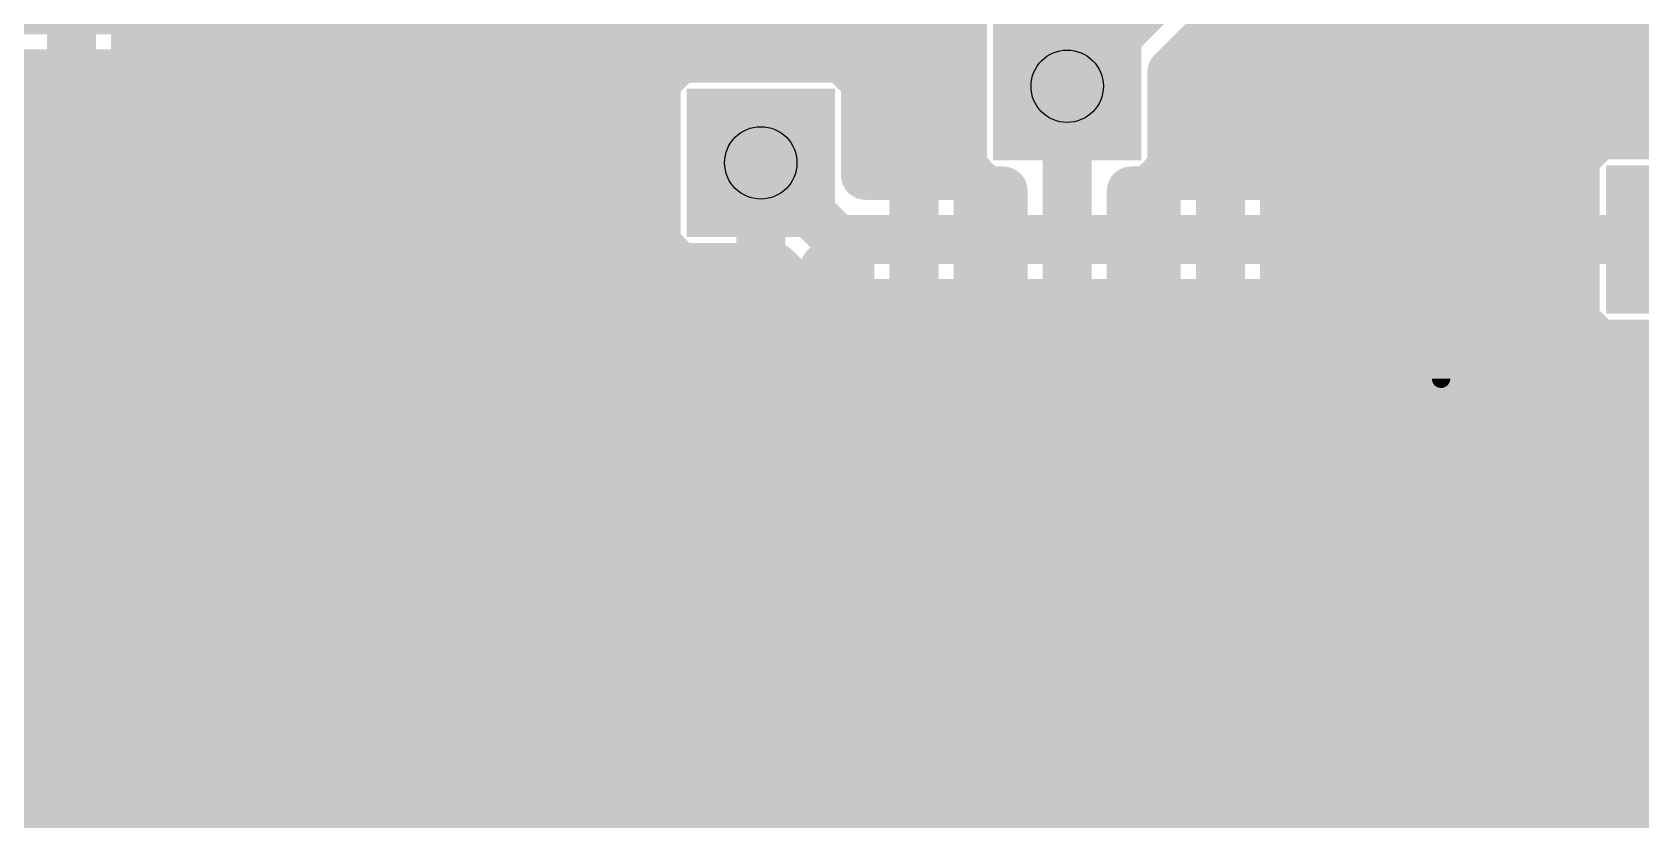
# Model space of a CAD drawing. Extents: x -4.6 to 54.3, y -4.7 to 51.3.
# Drawn here: x 6.03 to 19.36, y 8.52 to 15.05 of the extents above; entities that cross this region are included whole.
import ezdxf

# ---------------------------------------------------------------- set-up
doc = ezdxf.new("R2010")
doc.units = 0
for name, color, linetype in [('1', 22, 'CONTINUOUS'), ('16', 175, 'CONTINUOUS'), ('18', 82, 'CONTINUOUS'), ('21', 253, 'CONTINUOUS'), ('30', 253, 'CONTINUOUS'), ('31', 253, 'CONTINUOUS'), ('43', 82, 'CONTINUOUS'), ('44', 253, 'CONTINUOUS')]:
    doc.layers.add(name, color=color, linetype=linetype)

# ---------------------------------------------------------------- blocks, each defined once
blk = doc.blocks.new('RECT')
blk.add_solid([(-0.5, -0.5), (0.5, -0.5), (-0.5, 0.5), (0.5, 0.5)])
blk = doc.blocks.new('SQUAREV')
blk.add_solid([(-0.5, -0.5), (0.5, -0.5), (-0.5, 0.5), (0.5, 0.5)])

msp = doc.modelspace()

# ---------------------------------------------------------------- linework, layer by layer
at = {"layer": '1', "const_width": 0.4064}
for points in [[(6.35, 24.13), (6.35, 13.335)], [(6.8814, 13.1149), (6.8814, 19.0774)], [(12.8036, 16.0951), (12.8036, 14.7755)], [(13.335, 11.2395), (13.335, 15.875)], [(16.51, 15.24), (15.875, 14.605)], [(24.13, 15.24), (16.51, 15.24)], [(6.8814, 15.0368), (12.8036, 15.0368)], [(11.3891, 14.8382), (11.1968, 14.6459)], [(12.7409, 14.8382), (11.3891, 14.8382)], [(12.8036, 14.7755), (12.7409, 14.8382)], [(6.8814, 14.6304), (11.1968, 14.6304)], [(11.1968, 14.6459), (11.1968, 13.2941)], [(14.605, 14.605), (14.605, 11.2395)], [(15.875, 14.605), (15.875, 11.2395)], [(16.4064, 14.3849), (16.7301, 14.7086)], [(16.6519, 14.6304), (23.9881, 14.6304)], [(16.7301, 14.7086), (23.9099, 14.7086)], [(16.4064, 12.5819), (16.4064, 14.3849)], [(6.8814, 14.224), (11.1968, 14.224)], [(16.4064, 14.224), (24.2336, 14.224)], [(19.0091, 14.2032), (18.8168, 14.0109)], [(20.3609, 14.2032), (19.0091, 14.2032)], [(12.065, 13.97), (12.065, 11.2395)], [(18.8168, 14.0109), (18.8168, 12.6591)], [(6.8814, 13.8176), (11.1968, 13.8176)], [(13.8664, 12.5819), (13.8664, 13.7995)], [(13.8664, 13.7995), (13.9291, 13.7368)], [(15.2809, 13.7368), (15.3436, 13.7995)], [(15.3436, 13.7995), (15.3436, 12.5819)], [(16.4064, 13.8176), (18.8168, 13.8176)], [(13.9291, 13.7368), (14.0736, 13.7368)], [(14.0736, 13.7368), (14.0736, 12.5819)], [(15.1364, 12.5819), (15.1364, 13.7368)], [(15.1364, 13.7368), (15.2809, 13.7368)], [(6.8814, 13.4112), (11.1968, 13.4112)], [(13.8664, 13.4112), (14.0736, 13.4112)], [(15.1364, 13.4112), (15.3436, 13.4112)], [(16.4064, 13.4112), (18.8168, 13.4112)], [(6.35, 13.335), (5.715, 12.7)], [(11.1968, 13.2941), (11.3891, 13.1018)], [(12.7409, 13.1018), (12.8036, 13.1645)], [(12.8036, 13.1645), (12.8036, 12.5819)], [(6.2974, 12.5309), (6.8814, 13.1149)], [(6.7713, 13.0048), (11.5336, 13.0048)], [(11.3891, 13.1018), (11.5336, 13.1018)], [(11.5336, 13.1018), (11.5336, 12.5819)], [(12.5964, 12.5819), (12.5964, 13.1018)], [(12.5964, 13.1018), (12.7409, 13.1018)], [(12.5964, 13.0048), (12.8036, 13.0048)], [(13.8664, 13.0048), (14.0736, 13.0048)], [(15.1364, 13.0048), (15.3436, 13.0048)], [(16.4064, 13.0048), (18.8168, 13.0048)], [(16.7871, 12.7476), (16.6846, 12.7201)], [(17.145, 12.7476), (16.7871, 12.7476)], [(17.5029, 12.7476), (17.145, 12.7476)], [(17.145, 12.7476), (17.145, 11.2395)], [(17.145, 11.2395), (17.145, 12.7476)], [(17.6054, 12.7201), (17.5029, 12.7476)], [(6.5443, 12.6726), (6.352, 12.4803)], [(6.3649, 12.5984), (6.4701, 12.5984)], [(7.4257, 12.6726), (6.5443, 12.6726)], [(7.618, 12.4803), (7.4257, 12.6726)], [(7.4999, 12.5984), (7.7401, 12.5984)], [(7.8143, 12.6726), (7.622, 12.4803)], [(8.6957, 12.6726), (7.8143, 12.6726)], [(8.888, 12.4803), (8.6957, 12.6726)], [(8.7699, 12.5984), (9.0101, 12.5984)], [(9.0843, 12.6726), (8.892, 12.4803)], [(9.9657, 12.6726), (9.0843, 12.6726)], [(10.158, 12.4803), (9.9657, 12.6726)], [(10.0399, 12.5984), (10.2801, 12.5984)], [(10.3543, 12.6726), (10.162, 12.4803)], [(11.2357, 12.6726), (10.3543, 12.6726)], [(11.428, 12.4803), (11.2357, 12.6726)], [(11.3099, 12.5984), (11.5336, 12.5984)], [(12.5964, 12.5984), (12.8036, 12.5984)], [(13.8664, 12.5984), (14.0736, 12.5984)], [(15.1364, 12.5984), (15.3436, 12.5984)], [(16.4064, 12.5984), (16.524, 12.5984)], [(16.5926, 12.667), (16.5176, 12.592)], [(16.6846, 12.7201), (16.5926, 12.667)], [(17.145, 12.5984), (17.145, 12.5984)], [(17.6974, 12.667), (17.6054, 12.7201)], [(17.7724, 12.592), (17.6974, 12.667)], [(17.766, 12.5984), (18.8775, 12.5984)], [(18.8168, 12.6591), (19.0091, 12.4668)], [(6.348, 12.4803), (6.2974, 12.5309)], [(6.348, 9.9987), (6.348, 12.4803)], [(6.352, 12.4803), (6.352, 9.9987)], [(7.618, 9.9987), (7.618, 12.4803)], [(7.622, 12.4803), (7.622, 9.9987)], [(8.888, 9.9987), (8.888, 12.4803)], [(8.892, 12.4803), (8.892, 9.9987)], [(10.158, 9.9987), (10.158, 12.4803)], [(10.162, 12.4803), (10.162, 9.9987)], [(11.428, 10.2785), (11.428, 12.4803)], [(11.5336, 12.5819), (11.432, 12.4803)], [(11.432, 12.4803), (11.432, 10.2745)], [(12.698, 12.4803), (12.5964, 12.5819)], [(12.698, 9.9987), (12.698, 12.4803)], [(12.8036, 12.5819), (12.702, 12.4803)], [(12.702, 12.4803), (12.702, 9.9987)], [(13.968, 12.4803), (13.8664, 12.5819)], [(13.968, 9.9987), (13.968, 12.4803)], [(14.0736, 12.5819), (13.972, 12.4803)], [(13.972, 12.4803), (13.972, 9.9987)], [(15.238, 12.4803), (15.1364, 12.5819)], [(15.238, 9.9987), (15.238, 12.4803)], [(15.3436, 12.5819), (15.242, 12.4803)], [(15.242, 12.4803), (15.242, 9.9987)], [(16.4732, 12.5151), (16.4064, 12.5819)], [(16.5176, 12.592), (16.4732, 12.5151)], [(17.8255, 12.5), (17.7724, 12.592)], [(17.853, 12.3975), (17.8255, 12.5)], [(19.0091, 12.4668), (20.3609, 12.4668)], [(17.853, 11.2395), (17.853, 12.3975)], [(6.348, 12.192), (6.352, 12.192)], [(7.618, 12.192), (7.622, 12.192)], [(8.888, 12.192), (8.892, 12.192)], [(10.158, 12.192), (10.162, 12.192)], [(11.428, 12.192), (11.432, 12.192)], [(12.698, 12.192), (12.702, 12.192)], [(13.968, 12.192), (13.972, 12.192)], [(15.238, 12.192), (15.242, 12.192)], [(17.145, 12.192), (17.145, 12.192)], [(17.853, 12.192), (21.1888, 12.192)], [(6.348, 11.7856), (6.352, 11.7856)], [(7.618, 11.7856), (7.622, 11.7856)], [(8.888, 11.7856), (8.892, 11.7856)], [(10.158, 11.7856), (10.162, 11.7856)], [(11.428, 11.7856), (11.432, 11.7856)], [(12.698, 11.7856), (12.702, 11.7856)], [(13.968, 11.7856), (13.972, 11.7856)], [(15.238, 11.7856), (15.242, 11.7856)], [(17.145, 11.7856), (17.145, 11.7856)], [(17.853, 11.7856), (21.1888, 11.7856)], [(6.348, 11.3792), (6.352, 11.3792)], [(7.618, 11.3792), (7.622, 11.3792)], [(8.888, 11.3792), (8.892, 11.3792)], [(10.158, 11.3792), (10.162, 11.3792)], [(11.428, 11.3792), (11.432, 11.3792)], [(12.698, 11.3792), (12.702, 11.3792)], [(13.968, 11.3792), (13.972, 11.3792)], [(15.238, 11.3792), (15.242, 11.3792)], [(17.145, 11.3792), (17.145, 11.3792)], [(17.853, 11.3792), (21.4454, 11.3792)], [(6.985, 11.2395), (6.985, 9.525)], [(8.255, 11.2395), (8.255, 8.89)], [(9.525, 9.017), (9.525, 11.2395)], [(10.795, 10.16), (10.795, 11.2395)], [(17.145, 9.7314), (17.145, 11.2395)], [(17.145, 11.2395), (17.145, 11.2395)], [(17.145, 11.2395), (17.145, 9.7314)], [(17.853, 11.2395), (17.145, 11.2395)], [(17.145, 11.2395), (17.145, 11.2395)], [(17.145, 11.2395), (17.853, 11.2395)], [(17.145, 11.2395), (17.145, 11.2395)], [(17.853, 10.0815), (17.853, 11.2395)], [(6.348, 10.9728), (6.352, 10.9728)], [(7.618, 10.9728), (7.622, 10.9728)], [(8.888, 10.9728), (8.892, 10.9728)], [(10.158, 10.9728), (10.162, 10.9728)], [(11.428, 10.9728), (11.432, 10.9728)], [(12.698, 10.9728), (12.702, 10.9728)], [(13.968, 10.9728), (13.972, 10.9728)], [(15.238, 10.9728), (15.242, 10.9728)], [(17.145, 10.9728), (17.145, 10.9728)], [(17.853, 10.9728), (31.8937, 10.9728)], [(6.348, 10.5664), (6.352, 10.5664)], [(7.618, 10.5664), (7.622, 10.5664)], [(8.888, 10.5664), (8.892, 10.5664)], [(10.158, 10.5664), (10.162, 10.5664)], [(11.428, 10.5664), (11.432, 10.5664)], [(12.698, 10.5664), (12.702, 10.5664)], [(13.968, 10.5664), (13.972, 10.5664)], [(15.238, 10.5664), (15.242, 10.5664)], [(17.145, 10.5664), (17.145, 10.5664)], [(17.853, 10.5664), (21.6949, 10.5664)], [(11.432, 10.2745), (11.428, 10.2785)], [(6.348, 10.16), (6.352, 10.16)], [(7.618, 10.16), (7.622, 10.16)], [(8.888, 10.16), (8.892, 10.16)], [(10.158, 10.16), (10.162, 10.16)], [(14.605, 6.35), (10.795, 10.16)], [(12.698, 10.16), (12.702, 10.16)], [(13.968, 10.16), (13.972, 10.16)], [(15.238, 10.16), (15.242, 10.16)], [(17.145, 10.16), (17.145, 10.16)], [(17.8255, 9.979), (17.853, 10.0815)], [(17.853, 10.16), (21.2885, 10.16)], [(6.1557, 9.8064), (6.348, 9.9987)], [(6.352, 9.9987), (6.4536, 9.8971)], [(7.5164, 9.8971), (7.618, 9.9987)], [(7.622, 9.9987), (7.7236, 9.8971)], [(8.7864, 9.8971), (8.888, 9.9987)], [(8.892, 9.9987), (8.9936, 9.8971)], [(10.0564, 9.8971), (10.158, 9.9987)], [(10.162, 9.9987), (10.3543, 9.8064)], [(12.5057, 9.8064), (12.698, 9.9987)], [(12.702, 9.9987), (12.8943, 9.8064)], [(13.7757, 9.8064), (13.968, 9.9987)], [(13.972, 9.9987), (14.1643, 9.8064)], [(15.0457, 9.8064), (15.238, 9.9987)], [(15.242, 9.9987), (15.4343, 9.8064)], [(16.3157, 9.8064), (16.4732, 9.9639)], [(16.4732, 9.9639), (16.5176, 9.887)], [(17.7724, 9.887), (17.8255, 9.979)], [(5.2743, 9.8064), (6.1557, 9.8064)], [(6.4536, 9.8971), (6.4536, 9.7451)], [(7.5164, 9.3049), (7.5164, 9.8971)], [(7.7236, 9.8971), (7.7236, 9.1101)], [(8.7864, 8.9029), (8.7864, 9.8971)], [(8.9936, 9.8971), (8.9936, 9.1101)], [(10.0564, 9.2371), (10.0564, 9.8971)], [(10.3543, 9.8064), (10.3971, 9.8064)], [(10.3971, 9.8064), (10.5749, 9.6286)], [(14.8251, 6.8814), (11.9001, 9.8064)], [(11.9001, 9.8064), (12.5057, 9.8064)], [(12.8943, 9.8064), (13.7757, 9.8064)], [(14.1643, 9.8064), (15.0457, 9.8064)], [(15.4343, 9.8064), (16.3157, 9.8064)], [(16.5176, 9.887), (16.5926, 9.812)], [(16.5926, 9.812), (16.6846, 9.7589)], [(17.6054, 9.7589), (17.6974, 9.812)], [(17.6974, 9.812), (17.7724, 9.887)], [(0.635, 9.7536), (6.4536, 9.7536)], [(6.4536, 9.7451), (6.1299, 9.4214)], [(7.5164, 9.7536), (7.7236, 9.7536)], [(8.7864, 9.7536), (8.9936, 9.7536)], [(10.0564, 9.7536), (10.4499, 9.7536)], [(11.9529, 9.7536), (16.7043, 9.7536)], [(16.6846, 9.7589), (16.7871, 9.7314)], [(16.7871, 9.7314), (17.145, 9.7314)], [(17.145, 9.7536), (17.145, 9.7536)], [(17.145, 9.7314), (17.5029, 9.7314)], [(17.5029, 9.7314), (17.6054, 9.7589)], [(17.5857, 9.7536), (21.1138, 9.7536)], [(10.5749, 9.6286), (14.3849, 5.8186)], [(6.1299, 9.4214), (3.5899, 9.4214)], [(6.985, 9.525), (6.35, 8.89)], [(6.9979, 8.7864), (7.5164, 9.3049)], [(7.5164, 9.3472), (7.7236, 9.3472)], [(8.7864, 9.3472), (8.9936, 9.3472)], [(10.0564, 9.3472), (10.8563, 9.3472)], [(12.3593, 9.3472), (21.1138, 9.3472)], [(10.1199, 9.1736), (10.0564, 9.2371)], [(12.0089, 7.2846), (10.1199, 9.1736)], [(10.1199, 9.1736), (10.1199, 9.1736)], [(7.7236, 9.1101), (7.3999, 8.7864)], [(8.9936, 9.1101), (8.7864, 8.9029)], [(9.5885, 8.9535), (9.525, 9.017)], [(6.35, 8.89), (3.81, 8.89)], [(7.115, 6.48), (9.5885, 8.9535)], [(7.1523, 8.9408), (7.5543, 8.9408)], [(8.255, 8.89), (7.62, 8.255)], [(8.7864, 8.9408), (8.8243, 8.9408)], [(12.192, 6.35), (9.5885, 8.9535)], [(10.3527, 8.9408), (11.2627, 8.9408)], [(12.7657, 8.9408), (21.2377, 8.9408)], [(7.3999, 8.7864), (6.9979, 8.7864)], [(10.7591, 8.5344), (11.6691, 8.5344)], [(13.1721, 8.5344), (21.6441, 8.5344)]]:
    msp.add_lwpolyline(points, dxfattribs=at)
at = {"layer": '1', "const_width": 0.2032}
for points in [[(16.51, 15.3416, 1), (16.51, 15.1384)], [(6.8814, 15.1384, 1), (6.8814, 14.9352)], [(12.8036, 14.9352, 1), (12.8036, 15.1384)], [(11.3891, 14.9398, 1), (11.3891, 14.7366)], [(11.4609, 14.7664, 1), (11.3172, 14.91)], [(12.8128, 14.91, 1), (12.6691, 14.7664)], [(12.7318, 14.7037, 1), (12.8754, 14.8474)], [(12.7409, 14.7366, 1), (12.7409, 14.9398)], [(6.8814, 14.732, 1), (6.8814, 14.5288)], [(11.2984, 14.6459, 1), (11.0952, 14.6459)], [(11.125, 14.7178, 1), (11.2686, 14.5741)], [(11.1968, 14.5288, 1), (11.1968, 14.732)], [(12.702, 14.7755, 1), (12.9052, 14.7755)], [(14.7066, 14.605, 1), (14.5034, 14.605)], [(15.9766, 14.605, 1), (15.7734, 14.605)], [(16.6519, 14.732, 1), (16.6519, 14.5288)], [(16.7301, 14.8102, 1), (16.7301, 14.607)], [(16.802, 14.6368, 1), (16.6583, 14.7804)], [(15.8032, 14.6768, 1), (15.9468, 14.5332)], [(16.508, 14.3849, 1), (16.3048, 14.3849)], [(16.3346, 14.4567, 1), (16.4782, 14.313)], [(6.8814, 14.3256, 1), (6.8814, 14.1224)], [(11.1968, 14.1224, 1), (11.1968, 14.3256)], [(16.4064, 14.3256, 1), (16.4064, 14.1224)], [(19.0091, 14.3048, 1), (19.0091, 14.1016)], [(19.0809, 14.1314, 1), (18.9372, 14.275)], [(12.1666, 13.97, 1), (11.9634, 13.97)], [(18.9184, 14.0109, 1), (18.7152, 14.0109)], [(18.745, 14.0828, 1), (18.8886, 13.9391)], [(6.8814, 13.9192, 1), (6.8814, 13.716)], [(11.1968, 13.716, 1), (11.1968, 13.9192)], [(13.968, 13.7995, 1), (13.7648, 13.7995)], [(13.9382, 13.8713, 1), (13.7946, 13.7276)], [(15.4452, 13.7995, 1), (15.242, 13.7995)], [(15.4154, 13.7276, 1), (15.2718, 13.8713)], [(16.4064, 13.9192, 1), (16.4064, 13.716)], [(18.8168, 13.716, 1), (18.8168, 13.9192)], [(13.9291, 13.8384, 1), (13.9291, 13.6352)], [(13.8572, 13.665, 1), (14.0009, 13.8086)], [(14.1752, 13.7368, 1), (13.972, 13.7368)], [(14.0736, 13.6352, 1), (14.0736, 13.8384)], [(15.238, 13.7368, 1), (15.0348, 13.7368)], [(15.1364, 13.8384, 1), (15.1364, 13.6352)], [(15.2091, 13.8086, 1), (15.3528, 13.665)], [(15.2809, 13.6352, 1), (15.2809, 13.8384)], [(6.8814, 13.5128, 1), (6.8814, 13.3096)], [(11.1968, 13.3096, 1), (11.1968, 13.5128)], [(13.8664, 13.5128, 1), (13.8664, 13.3096)], [(14.0736, 13.3096, 1), (14.0736, 13.5128)], [(15.1364, 13.5128, 1), (15.1364, 13.3096)], [(15.3436, 13.3096, 1), (15.3436, 13.5128)], [(16.4064, 13.5128, 1), (16.4064, 13.3096)], [(18.8168, 13.3096, 1), (18.8168, 13.5128)], [(6.4218, 13.2632, 1), (6.2782, 13.4068)], [(11.2686, 13.3659, 1), (11.125, 13.2222)], [(6.2484, 13.335, 1), (6.4516, 13.335)], [(11.0952, 13.2941, 1), (11.2984, 13.2941)], [(12.9052, 13.1645, 1), (12.702, 13.1645)], [(12.8754, 13.0926, 1), (12.7318, 13.2363)], [(6.7713, 13.1064, 1), (6.7713, 12.9032)], [(6.7798, 13.1149, 1), (6.983, 13.1149)], [(6.9532, 13.043, 1), (6.8096, 13.1867)], [(11.3891, 13.2034, 1), (11.3891, 13.0002)], [(11.3172, 13.03, 1), (11.4609, 13.1736)], [(11.6352, 13.1018, 1), (11.432, 13.1018)], [(11.5336, 13.0002, 1), (11.5336, 13.2034)], [(11.5336, 12.9032, 1), (11.5336, 13.1064)], [(12.698, 13.1018, 1), (12.4948, 13.1018)], [(12.5964, 13.2034, 1), (12.5964, 13.0002)], [(12.5964, 13.1064, 1), (12.5964, 12.9032)], [(12.6691, 13.1736, 1), (12.8128, 13.03)], [(12.7409, 13.0002, 1), (12.7409, 13.2034)], [(12.8036, 12.9032, 1), (12.8036, 13.1064)], [(13.8664, 13.1064, 1), (13.8664, 12.9032)], [(14.0736, 12.9032, 1), (14.0736, 13.1064)], [(15.1364, 13.1064, 1), (15.1364, 12.9032)], [(15.3436, 12.9032, 1), (15.3436, 13.1064)], [(16.4064, 13.1064, 1), (16.4064, 12.9032)], [(18.8168, 12.9032, 1), (18.8168, 13.1064)], [(16.7871, 12.8492, 1), (16.7871, 12.646)], [(16.8134, 12.6495, 1), (16.7608, 12.8457)], [(17.145, 12.8492, 1), (17.145, 12.646)], [(17.2466, 12.7476, 1), (17.0434, 12.7476)], [(17.2466, 12.7476, 1), (17.0434, 12.7476)], [(17.145, 12.646, 1), (17.145, 12.8492)], [(17.5292, 12.8457, 1), (17.4766, 12.6495)], [(17.5029, 12.646, 1), (17.5029, 12.8492)], [(6.3649, 12.7, 1), (6.3649, 12.4968)], [(6.5443, 12.7742, 1), (6.5443, 12.571)], [(6.4701, 12.4968, 1), (6.4701, 12.7)], [(6.6161, 12.6008, 1), (6.4724, 12.7444)], [(7.4976, 12.7444, 1), (7.3539, 12.6008)], [(7.4999, 12.7, 1), (7.4999, 12.4968)], [(7.4257, 12.571, 1), (7.4257, 12.7742)], [(7.8143, 12.7742, 1), (7.8143, 12.571)], [(7.7401, 12.4968, 1), (7.7401, 12.7)], [(7.8861, 12.6008, 1), (7.7424, 12.7444)], [(8.7676, 12.7444, 1), (8.6239, 12.6008)], [(8.7699, 12.7, 1), (8.7699, 12.4968)], [(8.6957, 12.571, 1), (8.6957, 12.7742)], [(9.0843, 12.7742, 1), (9.0843, 12.571)], [(9.0101, 12.4968, 1), (9.0101, 12.7)], [(9.1561, 12.6008, 1), (9.0124, 12.7444)], [(10.0376, 12.7444, 1), (9.8939, 12.6008)], [(10.0399, 12.7, 1), (10.0399, 12.4968)], [(9.9657, 12.571, 1), (9.9657, 12.7742)], [(10.3543, 12.7742, 1), (10.3543, 12.571)], [(10.2801, 12.4968, 1), (10.2801, 12.7)], [(10.4261, 12.6008, 1), (10.2824, 12.7444)], [(11.3076, 12.7444, 1), (11.1639, 12.6008)], [(11.3099, 12.7, 1), (11.3099, 12.4968)], [(11.2357, 12.571, 1), (11.2357, 12.7742)], [(11.5336, 12.4968, 1), (11.5336, 12.7)], [(12.5964, 12.7, 1), (12.5964, 12.4968)], [(12.8036, 12.4968, 1), (12.8036, 12.7)], [(13.8664, 12.7, 1), (13.8664, 12.4968)], [(14.0736, 12.4968, 1), (14.0736, 12.7)], [(15.1364, 12.7, 1), (15.1364, 12.4968)], [(15.3436, 12.4968, 1), (15.3436, 12.7)], [(16.4064, 12.7, 1), (16.4064, 12.4968)], [(16.5418, 12.755, 1), (16.6434, 12.579)], [(16.6645, 12.5952, 1), (16.5208, 12.7389)], [(16.524, 12.4968, 1), (16.524, 12.7)], [(16.6583, 12.8183, 1), (16.7109, 12.622)], [(16.7354, 12.6321, 1), (16.6338, 12.8081)], [(17.145, 12.7, 1), (17.145, 12.4968)], [(17.145, 12.4968, 1), (17.145, 12.7)], [(17.6562, 12.8081, 1), (17.5546, 12.6321)], [(17.5791, 12.622, 1), (17.6317, 12.8183)], [(17.7692, 12.7389, 1), (17.6255, 12.5952)], [(17.6466, 12.579, 1), (17.7482, 12.755)], [(17.766, 12.7, 1), (17.766, 12.4968)], [(18.8886, 12.7309, 1), (18.745, 12.5872)], [(18.8775, 12.4968, 1), (18.8775, 12.7)], [(6.3693, 12.6028, 1), (6.2256, 12.4591)], [(6.2256, 12.6028, 1), (6.3693, 12.4591)], [(6.4496, 12.4803, 1), (6.2464, 12.4803)], [(6.4536, 12.4803, 1), (6.2504, 12.4803)], [(7.7196, 12.4803, 1), (7.5164, 12.4803)], [(7.7236, 12.4803, 1), (7.5204, 12.4803)], [(8.9896, 12.4803, 1), (8.7864, 12.4803)], [(8.9936, 12.4803, 1), (8.7904, 12.4803)], [(10.2596, 12.4803, 1), (10.0564, 12.4803)], [(10.2636, 12.4803, 1), (10.0604, 12.4803)], [(11.5296, 12.4803, 1), (11.3264, 12.4803)], [(11.5336, 12.4803, 1), (11.3304, 12.4803)], [(11.432, 12.5819, 1), (11.6352, 12.5819)], [(11.6054, 12.5101, 1), (11.4618, 12.6538)], [(12.6682, 12.6538, 1), (12.5246, 12.5101)], [(12.4948, 12.5819, 1), (12.698, 12.5819)], [(12.7996, 12.4803, 1), (12.5964, 12.4803)], [(12.8036, 12.4803, 1), (12.6004, 12.4803)], [(12.702, 12.5819, 1), (12.9052, 12.5819)], [(12.8754, 12.5101, 1), (12.7318, 12.6538)], [(13.9382, 12.6538, 1), (13.7946, 12.5101)], [(13.7648, 12.5819, 1), (13.968, 12.5819)], [(14.0696, 12.4803, 1), (13.8664, 12.4803)], [(14.0736, 12.4803, 1), (13.8704, 12.4803)], [(13.972, 12.5819, 1), (14.1752, 12.5819)], [(14.1454, 12.5101, 1), (14.0018, 12.6538)], [(15.2082, 12.6538, 1), (15.0646, 12.5101)], [(15.0348, 12.5819, 1), (15.238, 12.5819)], [(15.3396, 12.4803, 1), (15.1364, 12.4803)], [(15.3436, 12.4803, 1), (15.1404, 12.4803)], [(15.242, 12.5819, 1), (15.4452, 12.5819)], [(15.4154, 12.5101, 1), (15.2718, 12.6538)], [(16.4782, 12.6538, 1), (16.3346, 12.5101)], [(16.3048, 12.5819, 1), (16.508, 12.5819)], [(16.4014, 12.4433, 1), (16.545, 12.587)], [(16.4457, 12.6638, 1), (16.5894, 12.5201)], [(16.6055, 12.5412, 1), (16.4296, 12.6428)], [(17.8604, 12.6428, 1), (17.6844, 12.5412)], [(17.7006, 12.5201, 1), (17.8443, 12.6638)], [(17.9237, 12.5263, 1), (17.7274, 12.4737)], [(18.7152, 12.6591, 1), (18.9184, 12.6591)], [(19.0091, 12.5684, 1), (19.0091, 12.3652)], [(6.2802, 12.5522, 1), (6.4238, 12.4085)], [(6.2762, 12.4085, 1), (6.4198, 12.5522)], [(7.5502, 12.5522, 1), (7.6938, 12.4085)], [(7.5462, 12.4085, 1), (7.6898, 12.5522)], [(8.8202, 12.5522, 1), (8.9638, 12.4085)], [(8.8162, 12.4085, 1), (8.9598, 12.5522)], [(10.0902, 12.5522, 1), (10.2338, 12.4085)], [(10.0862, 12.4085, 1), (10.2298, 12.5522)], [(11.3602, 12.5522, 1), (11.5038, 12.4085)], [(11.3562, 12.4085, 1), (11.4998, 12.5522)], [(12.6302, 12.5522, 1), (12.7738, 12.4085)], [(12.6262, 12.4085, 1), (12.7698, 12.5522)], [(13.9002, 12.5522, 1), (14.0438, 12.4085)], [(13.8962, 12.4085, 1), (14.0398, 12.5522)], [(15.1702, 12.5522, 1), (15.3138, 12.4085)], [(15.1662, 12.4085, 1), (15.3098, 12.5522)], [(16.3852, 12.5659, 1), (16.5612, 12.4643)], [(17.7375, 12.4492, 1), (17.9135, 12.5508)], [(17.9546, 12.3975, 1), (17.7514, 12.3975)], [(18.9372, 12.395, 1), (19.0809, 12.5386)], [(17.7549, 12.3712, 1), (17.9511, 12.4238)], [(6.348, 12.2936, 1), (6.348, 12.0904)], [(6.352, 12.0904, 1), (6.352, 12.2936)], [(7.618, 12.2936, 1), (7.618, 12.0904)], [(7.622, 12.0904, 1), (7.622, 12.2936)], [(8.888, 12.2936, 1), (8.888, 12.0904)], [(8.892, 12.0904, 1), (8.892, 12.2936)], [(10.158, 12.2936, 1), (10.158, 12.0904)], [(10.162, 12.0904, 1), (10.162, 12.2936)], [(11.428, 12.2936, 1), (11.428, 12.0904)], [(11.432, 12.0904, 1), (11.432, 12.2936)], [(12.698, 12.2936, 1), (12.698, 12.0904)], [(12.702, 12.0904, 1), (12.702, 12.2936)], [(13.968, 12.2936, 1), (13.968, 12.0904)], [(13.972, 12.0904, 1), (13.972, 12.2936)], [(15.238, 12.2936, 1), (15.238, 12.0904)], [(15.242, 12.0904, 1), (15.242, 12.2936)], [(17.145, 12.2936, 1), (17.145, 12.0904)], [(17.145, 12.0904, 1), (17.145, 12.2936)], [(17.853, 12.2936, 1), (17.853, 12.0904)], [(6.348, 11.8872, 1), (6.348, 11.684)], [(6.352, 11.684, 1), (6.352, 11.8872)], [(7.618, 11.8872, 1), (7.618, 11.684)], [(7.622, 11.684, 1), (7.622, 11.8872)], [(8.888, 11.8872, 1), (8.888, 11.684)], [(8.892, 11.684, 1), (8.892, 11.8872)], [(10.158, 11.8872, 1), (10.158, 11.684)], [(10.162, 11.684, 1), (10.162, 11.8872)], [(11.428, 11.8872, 1), (11.428, 11.684)], [(11.432, 11.684, 1), (11.432, 11.8872)], [(12.698, 11.8872, 1), (12.698, 11.684)], [(12.702, 11.684, 1), (12.702, 11.8872)], [(13.968, 11.8872, 1), (13.968, 11.684)], [(13.972, 11.684, 1), (13.972, 11.8872)], [(15.238, 11.8872, 1), (15.238, 11.684)], [(15.242, 11.684, 1), (15.242, 11.8872)], [(17.145, 11.8872, 1), (17.145, 11.684)], [(17.145, 11.684, 1), (17.145, 11.8872)], [(17.853, 11.8872, 1), (17.853, 11.684)], [(6.348, 11.4808, 1), (6.348, 11.2776)], [(6.352, 11.2776, 1), (6.352, 11.4808)], [(7.618, 11.4808, 1), (7.618, 11.2776)], [(7.622, 11.2776, 1), (7.622, 11.4808)], [(8.888, 11.4808, 1), (8.888, 11.2776)], [(8.892, 11.2776, 1), (8.892, 11.4808)], [(10.158, 11.4808, 1), (10.158, 11.2776)], [(10.162, 11.2776, 1), (10.162, 11.4808)], [(11.428, 11.4808, 1), (11.428, 11.2776)], [(11.432, 11.2776, 1), (11.432, 11.4808)], [(12.698, 11.4808, 1), (12.698, 11.2776)], [(12.702, 11.2776, 1), (12.702, 11.4808)], [(13.968, 11.4808, 1), (13.968, 11.2776)], [(13.972, 11.2776, 1), (13.972, 11.4808)], [(15.238, 11.4808, 1), (15.238, 11.2776)], [(15.242, 11.2776, 1), (15.242, 11.4808)], [(17.145, 11.4808, 1), (17.145, 11.2776)], [(17.145, 11.2776, 1), (17.145, 11.4808)], [(17.853, 11.4808, 1), (17.853, 11.2776)], [(7.0866, 11.2395, 1), (6.8834, 11.2395)], [(8.3566, 11.2395, 1), (8.1534, 11.2395)], [(9.6266, 11.2395, 1), (9.4234, 11.2395)], [(10.8966, 11.2395, 1), (10.6934, 11.2395)], [(11.9634, 11.2395, 1), (12.1666, 11.2395)], [(13.2334, 11.2395, 1), (13.4366, 11.2395)], [(14.5034, 11.2395, 1), (14.7066, 11.2395)], [(15.7734, 11.2395, 1), (15.9766, 11.2395)], [(17.2466, 11.2395, 1), (17.0434, 11.2395)], [(17.145, 11.3411, 1), (17.145, 11.1379)], [(17.2466, 11.2395, 1), (17.0434, 11.2395)], [(17.145, 11.3411, 1), (17.145, 11.1379)], [(17.2466, 11.2395, 1), (17.0434, 11.2395)], [(17.145, 11.3411, 1), (17.145, 11.1379)], [(17.145, 11.3411, 1), (17.145, 11.1379)], [(17.0434, 11.2395, 1), (17.2466, 11.2395)], [(17.0434, 11.2395, 1), (17.2466, 11.2395)], [(17.0434, 11.2395, 1), (17.2466, 11.2395)], [(17.145, 11.1379, 1), (17.145, 11.3411)], [(17.145, 11.1379, 1), (17.145, 11.3411)], [(17.9546, 11.2395, 1), (17.7514, 11.2395)], [(17.7514, 11.2395, 1), (17.9546, 11.2395)], [(17.853, 11.1379, 1), (17.853, 11.3411)], [(17.853, 11.1379, 1), (17.853, 11.3411)], [(6.348, 11.0744, 1), (6.348, 10.8712)], [(6.352, 10.8712, 1), (6.352, 11.0744)], [(7.618, 11.0744, 1), (7.618, 10.8712)], [(7.622, 10.8712, 1), (7.622, 11.0744)], [(8.888, 11.0744, 1), (8.888, 10.8712)], [(8.892, 10.8712, 1), (8.892, 11.0744)], [(10.158, 11.0744, 1), (10.158, 10.8712)], [(10.162, 10.8712, 1), (10.162, 11.0744)], [(11.428, 11.0744, 1), (11.428, 10.8712)], [(11.432, 10.8712, 1), (11.432, 11.0744)], [(12.698, 11.0744, 1), (12.698, 10.8712)], [(12.702, 10.8712, 1), (12.702, 11.0744)], [(13.968, 11.0744, 1), (13.968, 10.8712)], [(13.972, 10.8712, 1), (13.972, 11.0744)], [(15.238, 11.0744, 1), (15.238, 10.8712)], [(15.242, 10.8712, 1), (15.242, 11.0744)], [(17.145, 11.0744, 1), (17.145, 10.8712)], [(17.145, 10.8712, 1), (17.145, 11.0744)], [(17.853, 11.0744, 1), (17.853, 10.8712)], [(6.348, 10.668, 1), (6.348, 10.4648)], [(6.352, 10.4648, 1), (6.352, 10.668)], [(7.618, 10.668, 1), (7.618, 10.4648)], [(7.622, 10.4648, 1), (7.622, 10.668)], [(8.888, 10.668, 1), (8.888, 10.4648)], [(8.892, 10.4648, 1), (8.892, 10.668)], [(10.158, 10.668, 1), (10.158, 10.4648)], [(10.162, 10.4648, 1), (10.162, 10.668)], [(11.428, 10.668, 1), (11.428, 10.4648)], [(11.432, 10.4648, 1), (11.432, 10.668)], [(12.698, 10.668, 1), (12.698, 10.4648)], [(12.702, 10.4648, 1), (12.702, 10.668)], [(13.968, 10.668, 1), (13.968, 10.4648)], [(13.972, 10.4648, 1), (13.972, 10.668)], [(15.238, 10.668, 1), (15.238, 10.4648)], [(15.242, 10.4648, 1), (15.242, 10.668)], [(17.145, 10.668, 1), (17.145, 10.4648)], [(17.145, 10.4648, 1), (17.145, 10.668)], [(17.853, 10.668, 1), (17.853, 10.4648)], [(11.4999, 10.3503, 1), (11.3561, 10.2067)], [(11.3601, 10.2027, 1), (11.5039, 10.3463)], [(6.348, 10.2616, 1), (6.348, 10.0584)], [(6.352, 10.0584, 1), (6.352, 10.2616)], [(7.618, 10.2616, 1), (7.618, 10.0584)], [(7.622, 10.0584, 1), (7.622, 10.2616)], [(8.888, 10.2616, 1), (8.888, 10.0584)], [(8.892, 10.0584, 1), (8.892, 10.2616)], [(10.158, 10.2616, 1), (10.158, 10.0584)], [(10.162, 10.0584, 1), (10.162, 10.2616)], [(10.8668, 10.2318, 1), (10.7232, 10.0882)], [(11.3264, 10.2785, 1), (11.5296, 10.2785)], [(11.3304, 10.2745, 1), (11.5336, 10.2745)], [(12.698, 10.2616, 1), (12.698, 10.0584)], [(12.702, 10.0584, 1), (12.702, 10.2616)], [(13.968, 10.2616, 1), (13.968, 10.0584)], [(13.972, 10.0584, 1), (13.972, 10.2616)], [(15.238, 10.2616, 1), (15.238, 10.0584)], [(15.242, 10.0584, 1), (15.242, 10.2616)], [(17.145, 10.2616, 1), (17.145, 10.0584)], [(17.145, 10.0584, 1), (17.145, 10.2616)], [(17.853, 10.2616, 1), (17.853, 10.0584)], [(17.9511, 10.0552, 1), (17.7549, 10.1078)], [(6.4238, 10.0705, 1), (6.2802, 9.9268)], [(6.4198, 9.9268, 1), (6.2762, 10.0705)], [(7.6938, 10.0705, 1), (7.5502, 9.9268)], [(7.6898, 9.9268, 1), (7.5462, 10.0705)], [(8.9638, 10.0705, 1), (8.8202, 9.9268)], [(8.9598, 9.9268, 1), (8.8162, 10.0705)], [(10.2338, 10.0705, 1), (10.0902, 9.9268)], [(10.2298, 9.9268, 1), (10.0862, 10.0705)], [(10.6934, 10.16, 1), (10.8966, 10.16)], [(12.7738, 10.0705, 1), (12.6302, 9.9268)], [(12.7698, 9.9268, 1), (12.6262, 10.0705)], [(14.0438, 10.0705, 1), (13.9002, 9.9268)], [(14.0398, 9.9268, 1), (13.8962, 10.0705)], [(15.3138, 10.0705, 1), (15.1702, 9.9268)], [(15.3098, 9.9268, 1), (15.1662, 10.0705)], [(16.5612, 10.0147, 1), (16.3852, 9.9131)], [(16.545, 9.892, 1), (16.4014, 10.0357)], [(17.9135, 9.9282, 1), (17.7375, 10.0298)], [(17.7514, 10.0815, 1), (17.9546, 10.0815)], [(6.1557, 9.7048, 1), (6.1557, 9.908)], [(6.2464, 9.9987, 1), (6.4496, 9.9987)], [(6.2504, 9.9987, 1), (6.4536, 9.9987)], [(6.5552, 9.8971, 1), (6.352, 9.8971)], [(6.3818, 9.8252, 1), (6.5254, 9.9689)], [(7.618, 9.8971, 1), (7.4148, 9.8971)], [(7.4446, 9.9689, 1), (7.5882, 9.8252)], [(7.5164, 9.9987, 1), (7.7196, 9.9987)], [(7.5204, 9.9987, 1), (7.7236, 9.9987)], [(7.8252, 9.8971, 1), (7.622, 9.8971)], [(7.6518, 9.8252, 1), (7.7954, 9.9689)], [(8.888, 9.8971, 1), (8.6848, 9.8971)], [(8.7146, 9.9689, 1), (8.8582, 9.8252)], [(8.7864, 9.9987, 1), (8.9896, 9.9987)], [(8.7904, 9.9987, 1), (8.9936, 9.9987)], [(9.0952, 9.8971, 1), (8.892, 9.8971)], [(8.9218, 9.8252, 1), (9.0654, 9.9689)], [(10.158, 9.8971, 1), (9.9548, 9.8971)], [(9.9846, 9.9689, 1), (10.1282, 9.8252)], [(10.0564, 9.9987, 1), (10.2596, 9.9987)], [(10.0604, 9.9987, 1), (10.2636, 9.9987)], [(10.3543, 9.908, 1), (10.3543, 9.7048)], [(10.4689, 9.8782, 1), (10.3252, 9.7346)], [(10.3971, 9.7048, 1), (10.3971, 9.908)], [(11.9001, 9.908, 1), (11.9001, 9.7048)], [(11.9719, 9.8782, 1), (11.8283, 9.7346)], [(12.5057, 9.7048, 1), (12.5057, 9.908)], [(12.5964, 9.9987, 1), (12.7996, 9.9987)], [(12.6004, 9.9987, 1), (12.8036, 9.9987)], [(12.8943, 9.908, 1), (12.8943, 9.7048)], [(13.7757, 9.7048, 1), (13.7757, 9.908)], [(13.8664, 9.9987, 1), (14.0696, 9.9987)], [(13.8704, 9.9987, 1), (14.0736, 9.9987)], [(14.1643, 9.908, 1), (14.1643, 9.7048)], [(15.0457, 9.7048, 1), (15.0457, 9.908)], [(15.1364, 9.9987, 1), (15.3396, 9.9987)], [(15.1404, 9.9987, 1), (15.3436, 9.9987)], [(15.4343, 9.908, 1), (15.4343, 9.7048)], [(16.3157, 9.7048, 1), (16.3157, 9.908)], [(16.5894, 9.9589, 1), (16.4457, 9.8152)], [(16.4296, 9.8362, 1), (16.6055, 9.9378)], [(16.6434, 9.8999, 1), (16.5418, 9.724)], [(17.7482, 9.724, 1), (17.6466, 9.8999)], [(17.6844, 9.9378, 1), (17.8604, 9.8362)], [(17.8443, 9.8152, 1), (17.7006, 9.9589)], [(17.7274, 10.0053, 1), (17.9237, 9.9527)], [(6.0839, 9.8782, 1), (6.2276, 9.7346)], [(6.5254, 9.6733, 1), (6.3818, 9.817)], [(6.4536, 9.652, 1), (6.4536, 9.8552)], [(7.5164, 9.8552, 1), (7.5164, 9.652)], [(7.7236, 9.652, 1), (7.7236, 9.8552)], [(8.7864, 9.8552, 1), (8.7864, 9.652)], [(8.9936, 9.652, 1), (8.9936, 9.8552)], [(10.0564, 9.8552, 1), (10.0564, 9.652)], [(10.2824, 9.7346, 1), (10.4261, 9.8782)], [(10.4499, 9.652, 1), (10.4499, 9.8552)], [(11.9529, 9.8552, 1), (11.9529, 9.652)], [(12.4339, 9.8782, 1), (12.5776, 9.7346)], [(12.8224, 9.7346, 1), (12.9661, 9.8782)], [(13.7039, 9.8782, 1), (13.8476, 9.7346)], [(14.0924, 9.7346, 1), (14.2361, 9.8782)], [(14.9739, 9.8782, 1), (15.1176, 9.7346)], [(15.3624, 9.7346, 1), (15.5061, 9.8782)], [(16.2439, 9.8782, 1), (16.3876, 9.7346)], [(16.5208, 9.7401, 1), (16.6645, 9.8838)], [(16.7109, 9.857, 1), (16.6583, 9.6607)], [(16.6338, 9.6709, 1), (16.7354, 9.8469)], [(16.7871, 9.833, 1), (16.7871, 9.6298)], [(16.7043, 9.652, 1), (16.7043, 9.8552)], [(16.7608, 9.6333, 1), (16.8134, 9.8295)], [(17.145, 9.8552, 1), (17.145, 9.652)], [(17.145, 9.833, 1), (17.145, 9.6298)], [(17.145, 9.652, 1), (17.145, 9.8552)], [(17.145, 9.6298, 1), (17.145, 9.833)], [(17.4766, 9.8295, 1), (17.5292, 9.6333)], [(17.5857, 9.8552, 1), (17.5857, 9.652)], [(17.5029, 9.6298, 1), (17.5029, 9.833)], [(17.5546, 9.8469, 1), (17.6562, 9.6709)], [(17.6317, 9.6607, 1), (17.5791, 9.857)], [(17.6255, 9.8838, 1), (17.7692, 9.7401)], [(6.352, 9.7451, 1), (6.5552, 9.7451)], [(10.6467, 9.7004, 1), (10.503, 9.5568)], [(10.503, 9.5568, 1), (10.6467, 9.7004)], [(17.0434, 9.7314, 1), (17.2466, 9.7314)], [(17.0434, 9.7314, 1), (17.2466, 9.7314)], [(6.1299, 9.3198, 1), (6.1299, 9.523)], [(6.8834, 9.525, 1), (7.0866, 9.525)], [(7.0568, 9.4532, 1), (6.9132, 9.5968)], [(6.058, 9.4932, 1), (6.2017, 9.3496)], [(7.5164, 9.4488, 1), (7.5164, 9.2456)], [(7.5882, 9.233, 1), (7.4446, 9.3767)], [(7.7236, 9.2456, 1), (7.7236, 9.4488)], [(8.7864, 9.4488, 1), (8.7864, 9.2456)], [(8.9936, 9.2456, 1), (8.9936, 9.4488)], [(10.0564, 9.4488, 1), (10.0564, 9.2456)], [(10.8563, 9.2456, 1), (10.8563, 9.4488)], [(12.3593, 9.4488, 1), (12.3593, 9.2456)], [(7.4148, 9.3049, 1), (7.618, 9.3049)], [(10.1282, 9.309, 1), (9.9846, 9.1653)], [(9.9548, 9.2371, 1), (10.158, 9.2371)], [(10.1917, 9.2455, 1), (10.0481, 9.1018)], [(10.2215, 9.1736, 1), (10.0183, 9.1736)], [(10.0481, 9.1018, 1), (10.1917, 9.2455)], [(7.622, 9.1101, 1), (7.8252, 9.1101)], [(7.7954, 9.0383, 1), (7.6518, 9.182)], [(8.892, 9.1101, 1), (9.0952, 9.1101)], [(9.0654, 9.0383, 1), (8.9218, 9.182)], [(9.5968, 9.0888, 1), (9.4532, 8.9452)], [(10.0183, 9.1736, 1), (10.2215, 9.1736)], [(6.35, 8.7884, 1), (6.35, 8.9916)], [(7.1523, 9.0424, 1), (7.1523, 8.8392)], [(7.5543, 8.8392, 1), (7.5543, 9.0424)], [(8.3268, 8.8182, 1), (8.1832, 8.9618)], [(8.7864, 9.0424, 1), (8.7864, 8.8392)], [(8.7146, 8.9747, 1), (8.8582, 8.8311)], [(8.8243, 8.8392, 1), (8.8243, 9.0424)], [(9.4234, 9.017, 1), (9.6266, 9.017)], [(9.6603, 9.0253, 1), (9.5167, 8.8817)], [(9.6603, 8.8817, 1), (9.5167, 9.0253)], [(9.5167, 8.8817, 1), (9.6603, 9.0253)], [(10.3527, 9.0424, 1), (10.3527, 8.8392)], [(11.2627, 8.8392, 1), (11.2627, 9.0424)], [(12.7657, 9.0424, 1), (12.7657, 8.8392)], [(6.2782, 8.9618, 1), (6.4218, 8.8182)], [(6.9979, 8.888, 1), (6.9979, 8.6848)], [(6.9261, 8.8582, 1), (7.0697, 8.7146)], [(7.328, 8.8582, 1), (7.4717, 8.7146)], [(7.3999, 8.6848, 1), (7.3999, 8.888)], [(8.1534, 8.89, 1), (8.3566, 8.89)], [(8.6848, 8.9029, 1), (8.888, 8.9029)], [(10.7591, 8.636, 1), (10.7591, 8.4328)], [(11.6691, 8.4328, 1), (11.6691, 8.636)], [(13.1721, 8.636, 1), (13.1721, 8.4328)]]:
    msp.add_lwpolyline(points, format="xyb", dxfattribs=at)
at = {"layer": '16', "const_width": 0.4064}
for points in [[(10.795, 15.24), (13.97, 18.415)], [(11.0151, 14.7086), (14.1901, 17.8836)], [(17.145, 17.145), (14.605, 14.605)], [(15.4732, 14.7217), (17.3651, 16.6136)], [(13.7368, 15.2809), (13.7368, 13.9291)], [(4.445, 15.24), (10.795, 15.24)], [(11.3433, 15.0368), (13.7368, 15.0368)], [(15.7883, 15.0368), (40.7436, 15.0368)], [(11.3891, 14.8382), (11.1968, 14.6459)], [(12.7409, 14.8382), (11.3891, 14.8382)], [(12.9332, 14.6459), (12.7409, 14.8382)], [(0.635, 14.6304), (11.1968, 14.6304)], [(4.2249, 14.7086), (11.0151, 14.7086)], [(11.1968, 14.6459), (11.1968, 13.2941)], [(12.9332, 13.8664), (12.9332, 14.6459)], [(12.9332, 14.6304), (13.7368, 14.6304)], [(15.4732, 13.9291), (15.4732, 14.7217)], [(15.4732, 14.6304), (40.7436, 14.6304)], [(0.635, 14.224), (11.1968, 14.224)], [(12.9332, 14.224), (13.7368, 14.224)], [(15.4732, 14.224), (40.7436, 14.224)], [(19.0091, 14.2032), (18.8168, 14.0109)], [(20.3609, 14.2032), (19.0091, 14.2032)], [(12.7, 13.335), (12.065, 13.97)], [(18.8168, 14.0109), (18.8168, 13.8664)], [(0.635, 13.8176), (11.1968, 13.8176)], [(13.7995, 13.8664), (12.9332, 13.8664)], [(13.7368, 13.9291), (13.7995, 13.8664)], [(15.4105, 13.8664), (15.4732, 13.9291)], [(18.8168, 13.8664), (15.4105, 13.8664)], [(0.635, 13.4112), (11.1968, 13.4112)], [(11.1968, 13.2941), (11.3891, 13.1018)], [(19.685, 13.335), (12.7, 13.335)], [(0.635, 13.0048), (12.2787, 13.0048)], [(11.3891, 13.1018), (12.1817, 13.1018)], [(12.1817, 13.1018), (12.4799, 12.8036)], [(12.4799, 12.8036), (18.8168, 12.8036)], [(18.8168, 12.8036), (18.8168, 12.6591)], [(0.635, 12.5984), (18.8775, 12.5984)], [(18.8168, 12.6591), (19.0091, 12.4668)], [(19.0091, 12.4668), (20.3609, 12.4668)], [(0.635, 12.192), (21.1888, 12.192)], [(0.635, 11.7856), (21.1888, 11.7856)], [(0.635, 11.3792), (21.4454, 11.3792)], [(0.635, 10.9728), (38.2036, 10.9728)], [(0.635, 10.5664), (21.6949, 10.5664)], [(0.635, 10.16), (21.2885, 10.16)], [(0.635, 9.7536), (21.1138, 9.7536)], [(0.635, 9.3472), (21.1138, 9.3472)], [(0.635, 8.9408), (21.2377, 8.9408)], [(0.635, 8.5344), (21.6441, 8.5344)]]:
    msp.add_lwpolyline(points, dxfattribs=at)
at = {"layer": '16', "const_width": 0.2032}
for points in [[(10.7232, 15.3118, 1), (10.8668, 15.1682)], [(10.795, 15.1384, 1), (10.795, 15.3416)], [(11.3433, 15.1384, 1), (11.3433, 14.9352)], [(13.7368, 14.9352, 1), (13.7368, 15.1384)], [(15.7883, 15.1384, 1), (15.7883, 14.9352)], [(11.3891, 14.9398, 1), (11.3891, 14.7366)], [(11.4609, 14.7664, 1), (11.3172, 14.91)], [(12.8128, 14.91, 1), (12.6691, 14.7664)], [(12.7409, 14.7366, 1), (12.7409, 14.9398)], [(10.9433, 14.7804, 1), (11.087, 14.6368)], [(11.0151, 14.607, 1), (11.0151, 14.8102)], [(11.2984, 14.6459, 1), (11.0952, 14.6459)], [(11.125, 14.7178, 1), (11.2686, 14.5741)], [(11.1968, 14.5288, 1), (11.1968, 14.732)], [(13.0348, 14.6459, 1), (12.8316, 14.6459)], [(12.9332, 14.732, 1), (12.9332, 14.5288)], [(12.8614, 14.5741, 1), (13.005, 14.7178)], [(13.7368, 14.5288, 1), (13.7368, 14.732)], [(15.5748, 14.7217, 1), (15.3716, 14.7217)], [(15.4014, 14.7935, 1), (15.545, 14.6498)], [(15.4732, 14.732, 1), (15.4732, 14.5288)], [(14.5332, 14.6768, 1), (14.6768, 14.5332)], [(11.1968, 14.1224, 1), (11.1968, 14.3256)], [(12.9332, 14.3256, 1), (12.9332, 14.1224)], [(13.7368, 14.1224, 1), (13.7368, 14.3256)], [(15.4732, 14.3256, 1), (15.4732, 14.1224)], [(19.0091, 14.3048, 1), (19.0091, 14.1016)], [(19.0809, 14.1314, 1), (18.9372, 14.275)], [(12.1368, 14.0418, 1), (11.9932, 13.8982)], [(18.9184, 14.0109, 1), (18.7152, 14.0109)], [(18.745, 14.0828, 1), (18.8886, 13.9391)], [(11.1968, 13.716, 1), (11.1968, 13.9192)], [(12.9332, 13.968, 1), (12.9332, 13.7648)], [(13.8086, 14.0009, 1), (13.665, 13.8572)], [(13.6352, 13.9291, 1), (13.8384, 13.9291)], [(13.7276, 13.7946, 1), (13.8713, 13.9382)], [(13.7995, 13.7648, 1), (13.7995, 13.968)], [(15.4105, 13.968, 1), (15.4105, 13.7648)], [(15.3387, 13.9382, 1), (15.4824, 13.7946)], [(15.3716, 13.9291, 1), (15.5748, 13.9291)], [(15.545, 13.8572, 1), (15.4014, 14.0009)], [(18.8168, 13.7648, 1), (18.8168, 13.968)], [(12.8316, 13.8664, 1), (13.0348, 13.8664)], [(18.7152, 13.8664, 1), (18.9184, 13.8664)], [(11.1968, 13.3096, 1), (11.1968, 13.5128)], [(11.2686, 13.3659, 1), (11.125, 13.2222)], [(12.7, 13.4366, 1), (12.7, 13.2334)], [(12.6282, 13.2632, 1), (12.7718, 13.4068)], [(11.0952, 13.2941, 1), (11.2984, 13.2941)], [(11.3891, 13.2034, 1), (11.3891, 13.0002)], [(11.3172, 13.03, 1), (11.4609, 13.1736)], [(12.2535, 13.1736, 1), (12.1098, 13.03)], [(12.1817, 13.0002, 1), (12.1817, 13.2034)], [(12.2787, 12.9032, 1), (12.2787, 13.1064)], [(12.4799, 12.9052, 1), (12.4799, 12.702)], [(12.408, 12.7318, 1), (12.5517, 12.8754)], [(18.9184, 12.8036, 1), (18.7152, 12.8036)], [(18.8168, 12.702, 1), (18.8168, 12.9052)], [(18.8886, 12.7309, 1), (18.745, 12.5872)], [(18.8775, 12.4968, 1), (18.8775, 12.7)], [(18.7152, 12.6591, 1), (18.9184, 12.6591)], [(19.0091, 12.5684, 1), (19.0091, 12.3652)], [(18.9372, 12.395, 1), (19.0809, 12.5386)]]:
    msp.add_lwpolyline(points, format="xyb", dxfattribs=at)
at = {"layer": '21'}
for points, const_width in [([(17.704, 12.179), (17.704, 19.52)], 0.1524), ([(17.653, 8.509), (11.557, 8.509)], 0.4064)]:
    msp.add_lwpolyline(points, dxfattribs=dict(at, const_width=const_width))
for points, const_width in [([(6.0452, 12.5603, 1), (6.0452, 13.6271, 1), (6.0452, 12.5603)], 0.1524), ([(17.6659, 12.179, 1), (17.7421, 12.179)], 0.0762), ([(11.557, 8.509, 1), (11.557, 4.191)], 0.4064), ([(11.557, 8.6106, 1), (11.557, 8.4074)], 0.2032), ([(11.557, 8.4074, 1), (11.557, 8.6106)], 0.2032), ([(17.653, 4.191, 1), (17.653, 8.509)], 0.4064), ([(17.653, 8.6106, 1), (17.653, 8.4074)], 0.2032), ([(17.653, 8.4074, 1), (17.653, 8.6106)], 0.2032)]:
    msp.add_lwpolyline(points, format="xyb", dxfattribs=dict(at, const_width=const_width))
at = {"layer": '44'}
for centre in [(14.605, 14.605), (12.065, 13.97)]:
    msp.add_circle(centre, 0.3, dxfattribs=at)

# ---------------------------------------------------------------- block references
at = {"layer": '1', "xscale": 0.6096, "yscale": 2.2098}
for p in [(6.985, 11.2395), (8.255, 11.2395), (9.525, 11.2395), (10.795, 11.2395), (12.065, 11.2395), (13.335, 11.2395), (14.605, 11.2395), (15.875, 11.2395), (17.145, 11.2395)]:
    msp.add_blockref('RECT', p, dxfattribs=at)
at = {"layer": '18', "xscale": 1.08, "yscale": 1.08}
for p in [(14.605, 14.605), (14.605, 14.605), (12.065, 13.97), (12.065, 13.97), (19.685, 13.335), (19.685, 13.335)]:
    msp.add_blockref('SQUAREV', p, dxfattribs=at)
at = {"layer": '30', "xscale": 1.23, "yscale": 1.23}
for p in [(14.605, 14.605), (12.065, 13.97), (19.685, 13.335)]:
    msp.add_blockref('SQUAREV', p, dxfattribs=at)
at = {"layer": '31', "xscale": 0.6096, "yscale": 2.2098}
for p in [(6.985, 11.2395), (8.255, 11.2395), (9.525, 11.2395), (10.795, 11.2395), (12.065, 11.2395), (13.335, 11.2395), (14.605, 11.2395), (15.875, 11.2395), (17.145, 11.2395)]:
    msp.add_blockref('RECT', p, dxfattribs=at)
at = {"layer": '43', "xscale": 8.89, "yscale": 5.08, "rotation": 180}
msp.add_blockref('RECT', (14.605, 6.35), dxfattribs=at)

doc.saveas('drawing.dxf')
